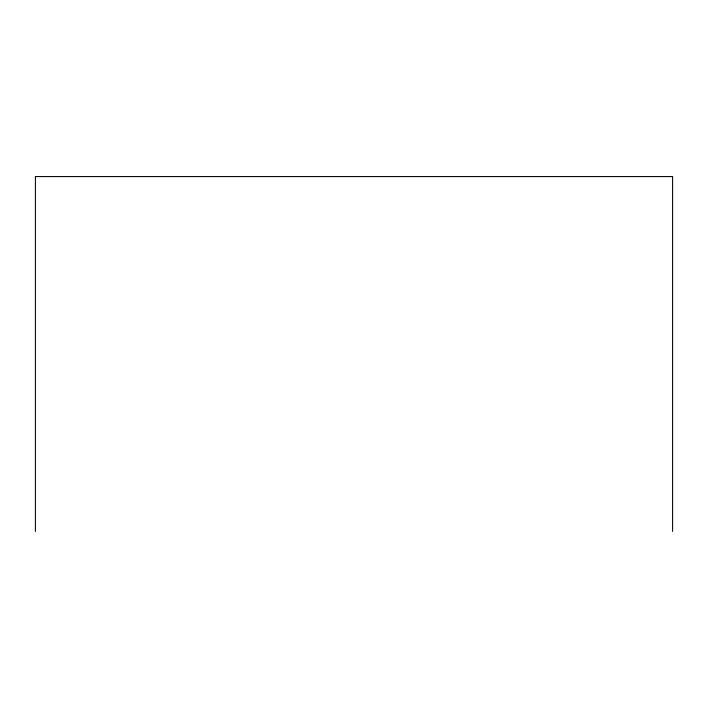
<?xml version="1.0" encoding="UTF-8"?>
<svg xmlns="http://www.w3.org/2000/svg" width="708" height="708" viewBox="0 0 708 708"><rect width="100%" height="100%" fill="white"/><g stroke="black" fill="none" stroke-linecap="round" stroke-linejoin="round"><path stroke-width="1.06" d="M672.6 531.434L672.6 176.566L35.4 176.566L35.4 531.434"/></g></svg>
